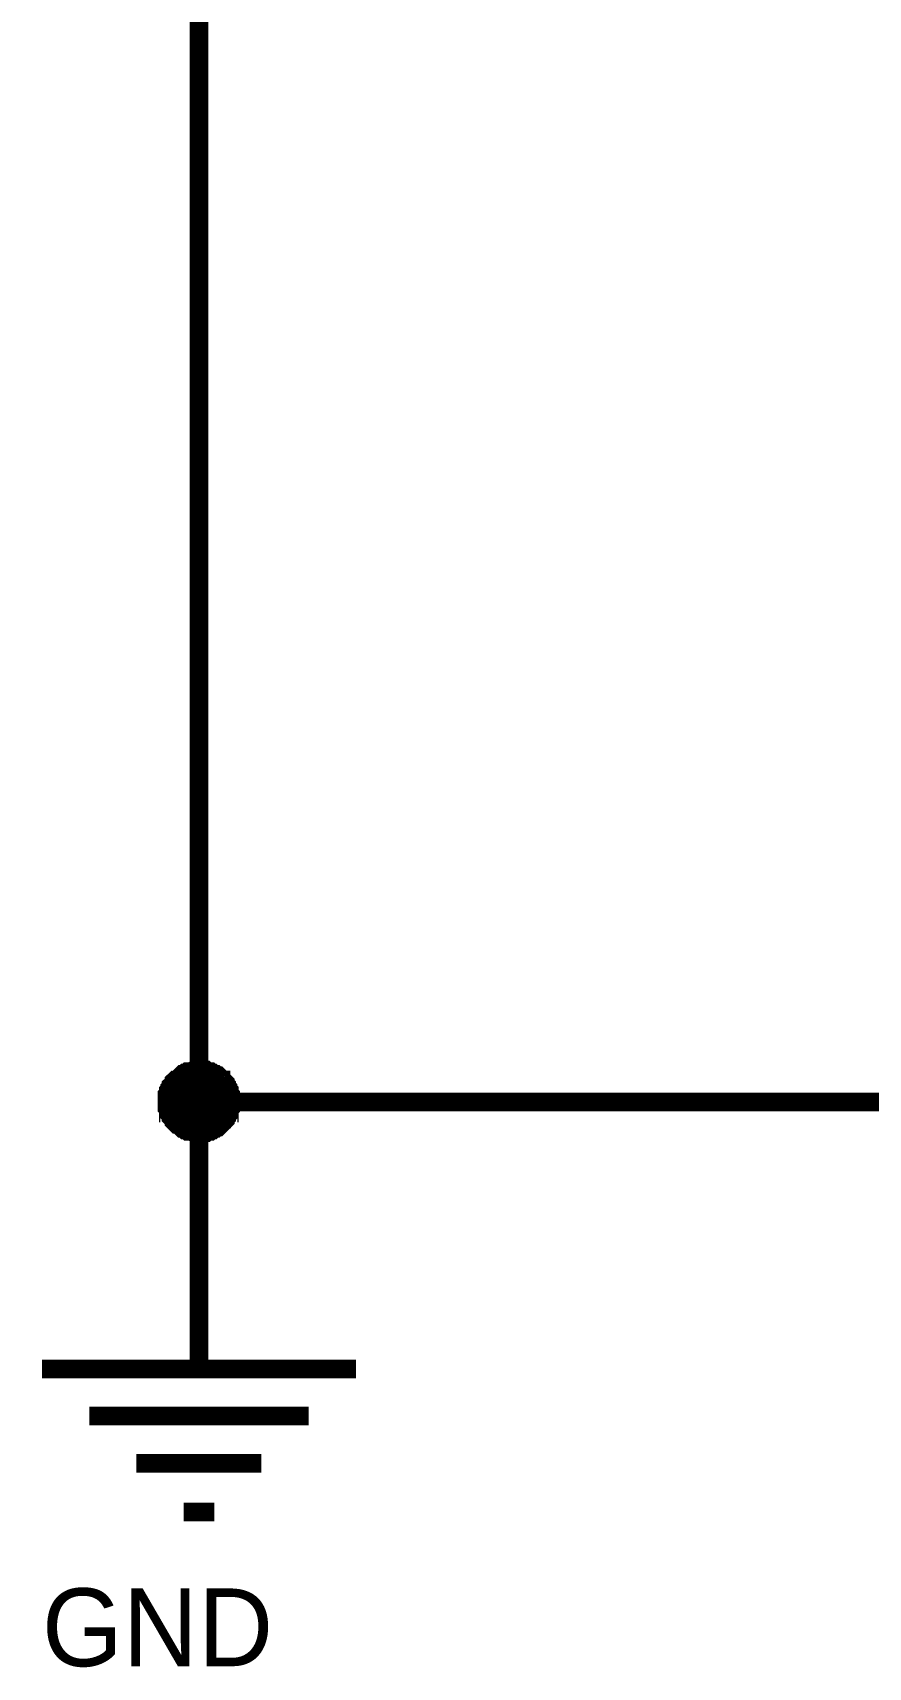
# Model space of a CAD drawing. Header units: millimetres. Extents: x 0 to 800, y 0 to 567.
# Drawn here: x 394.08 to 407.55, y 439.18 to 465.53 of the extents above; entities that cross this region are included whole.
import ezdxf

# ---------------------------------------------------------------- set-up
doc = ezdxf.new("R2010")
doc.units = ezdxf.units.MM
doc.layers.add('Sheet', color=255, linetype='Continuous')

msp = doc.modelspace()

# ---------------------------------------------------------------- linework, layer by layer
at = {"layer": 'Sheet'}
for points, const_width in [([(396.757, 466.074), (396.757, 463.542)], 0.3), ([(396.757, 463.542), (396.757, 448.289), (396.757, 446.519)], 0.3), ([(411.317, 449.498), (411.317, 448.289), (396.757, 448.289)], 0.3), ([(396.242, 448.289), (396.242, 448.311), (396.242, 448.334), (396.242, 448.379), (396.242, 448.401), (396.265, 448.423), (396.265, 448.446), (396.265, 448.468), (396.287, 448.49), (396.287, 448.513), (396.309, 448.535), (396.309, 448.558), (396.332, 448.58), (396.354, 448.602), (396.354, 448.625), (396.377, 448.647), (396.399, 448.647), (396.421, 448.67), (396.444, 448.692), (396.466, 448.714), (396.466, 448.714), (396.489, 448.737), (396.511, 448.737), (396.533, 448.759), (396.556, 448.759), (396.578, 448.782), (396.601, 448.782), (396.623, 448.782), (396.668, 448.804), (396.69, 448.804), (396.713, 448.804), (396.735, 448.804), (396.757, 448.804)], 0.3), ([(396.242, 448.289), (396.242, 448.311), (396.242, 448.334), (396.242, 448.379), (396.242, 448.401), (396.265, 448.423), (396.265, 448.446), (396.265, 448.468), (396.287, 448.49), (396.287, 448.513), (396.309, 448.535), (396.309, 448.558), (396.332, 448.58), (396.354, 448.602), (396.354, 448.625), (396.377, 448.647), (396.399, 448.647), (396.421, 448.67), (396.444, 448.692), (396.466, 448.714), (396.466, 448.714), (396.489, 448.737), (396.511, 448.737), (396.533, 448.759), (396.556, 448.759), (396.578, 448.782), (396.601, 448.782), (396.623, 448.782), (396.668, 448.804), (396.69, 448.804), (396.713, 448.804), (396.735, 448.804), (396.757, 448.804)], 0.3), ([(396.242, 448.289), (396.242, 448.311), (396.242, 448.334), (396.242, 448.379), (396.242, 448.401), (396.265, 448.423), (396.265, 448.446), (396.265, 448.468), (396.287, 448.49), (396.287, 448.513), (396.309, 448.535), (396.309, 448.558), (396.332, 448.58), (396.354, 448.602), (396.354, 448.625), (396.377, 448.647), (396.399, 448.647), (396.421, 448.67), (396.444, 448.692), (396.466, 448.714), (396.466, 448.714), (396.489, 448.737), (396.511, 448.737), (396.533, 448.759), (396.556, 448.759), (396.578, 448.782), (396.601, 448.782), (396.623, 448.782), (396.668, 448.804), (396.69, 448.804), (396.713, 448.804), (396.735, 448.804), (396.757, 448.804)], 0.3), ([(396.242, 448.289), (396.242, 448.311), (396.242, 448.334), (396.242, 448.379), (396.242, 448.401), (396.265, 448.423), (396.265, 448.446), (396.265, 448.468), (396.287, 448.49), (396.287, 448.513), (396.309, 448.535), (396.309, 448.558), (396.332, 448.58), (396.354, 448.602), (396.354, 448.625), (396.377, 448.647), (396.399, 448.647), (396.421, 448.67), (396.444, 448.692), (396.466, 448.714), (396.466, 448.714), (396.489, 448.737), (396.511, 448.737), (396.533, 448.759), (396.556, 448.759), (396.578, 448.782), (396.601, 448.782), (396.623, 448.782), (396.668, 448.804), (396.69, 448.804), (396.713, 448.804), (396.735, 448.804), (396.757, 448.804)], 0.3), ([(396.242, 448.289), (396.242, 448.311), (396.242, 448.334), (396.242, 448.379), (396.242, 448.401), (396.265, 448.423), (396.265, 448.446), (396.265, 448.468), (396.287, 448.49), (396.287, 448.513), (396.309, 448.535), (396.309, 448.558), (396.332, 448.58), (396.354, 448.602), (396.354, 448.625), (396.377, 448.647), (396.399, 448.647), (396.421, 448.67), (396.444, 448.692), (396.466, 448.714), (396.466, 448.714), (396.489, 448.737), (396.511, 448.737), (396.533, 448.759), (396.556, 448.759), (396.578, 448.782), (396.601, 448.782), (396.623, 448.782), (396.668, 448.804), (396.69, 448.804), (396.713, 448.804), (396.735, 448.804), (396.757, 448.804)], 0.0991), ([(396.242, 448.289), (396.242, 448.311), (396.242, 448.334), (396.242, 448.379), (396.242, 448.401), (396.265, 448.423), (396.265, 448.446), (396.265, 448.468), (396.287, 448.49), (396.287, 448.513), (396.309, 448.535), (396.309, 448.558), (396.332, 448.58), (396.354, 448.602), (396.354, 448.625), (396.377, 448.647), (396.399, 448.647), (396.421, 448.67), (396.444, 448.692), (396.466, 448.714), (396.466, 448.714), (396.489, 448.737), (396.511, 448.737), (396.533, 448.759), (396.556, 448.759), (396.578, 448.782), (396.601, 448.782), (396.623, 448.782), (396.668, 448.804), (396.69, 448.804), (396.713, 448.804), (396.735, 448.804), (396.757, 448.804)], 0.0991), ([(396.242, 448.289), (396.242, 448.311), (396.242, 448.334), (396.242, 448.379), (396.242, 448.401), (396.265, 448.423), (396.265, 448.446), (396.265, 448.468), (396.287, 448.49), (396.287, 448.513), (396.309, 448.535), (396.309, 448.558), (396.332, 448.58), (396.354, 448.602), (396.354, 448.625), (396.377, 448.647), (396.399, 448.647), (396.421, 448.67), (396.444, 448.692), (396.466, 448.714), (396.466, 448.714), (396.489, 448.737), (396.511, 448.737), (396.533, 448.759), (396.556, 448.759), (396.578, 448.782), (396.601, 448.782), (396.623, 448.782), (396.668, 448.804), (396.69, 448.804), (396.713, 448.804), (396.735, 448.804), (396.757, 448.804)], 0.0991), ([(396.242, 448.289), (396.242, 448.311), (396.242, 448.334), (396.242, 448.379), (396.242, 448.401), (396.265, 448.423), (396.265, 448.446), (396.265, 448.468), (396.287, 448.49), (396.287, 448.513), (396.309, 448.535), (396.309, 448.558), (396.332, 448.58), (396.354, 448.602), (396.354, 448.625), (396.377, 448.647), (396.399, 448.647), (396.421, 448.67), (396.444, 448.692), (396.466, 448.714), (396.466, 448.714), (396.489, 448.737), (396.511, 448.737), (396.533, 448.759), (396.556, 448.759), (396.578, 448.782), (396.601, 448.782), (396.623, 448.782), (396.668, 448.804), (396.69, 448.804), (396.713, 448.804), (396.735, 448.804), (396.757, 448.804)], 0.0991), ([(396.757, 448.804), (396.757, 448.804)], 0.3), ([(396.757, 448.804), (396.78, 448.804), (396.802, 448.804), (396.847, 448.804), (396.869, 448.804), (396.892, 448.782), (396.914, 448.782), (396.937, 448.782), (396.959, 448.759), (396.981, 448.759), (397.004, 448.737), (397.026, 448.737), (397.049, 448.714), (397.071, 448.714), (397.093, 448.692), (397.116, 448.67), (397.116, 448.647), (397.138, 448.647), (397.161, 448.625), (397.183, 448.602), (397.183, 448.58), (397.205, 448.558), (397.205, 448.535), (397.228, 448.513), (397.228, 448.49), (397.25, 448.468), (397.25, 448.446), (397.25, 448.423), (397.272, 448.401), (397.272, 448.379), (397.272, 448.334), (397.272, 448.311), (397.272, 448.289)], 0.3), ([(396.757, 448.804), (396.757, 448.804)], 0.3), ([(396.757, 448.804), (396.78, 448.804), (396.802, 448.804), (396.847, 448.804), (396.869, 448.804), (396.892, 448.782), (396.914, 448.782), (396.937, 448.782), (396.959, 448.759), (396.981, 448.759), (397.004, 448.737), (397.026, 448.737), (397.049, 448.714), (397.071, 448.714), (397.093, 448.692), (397.116, 448.67), (397.116, 448.647), (397.138, 448.647), (397.161, 448.625), (397.183, 448.602), (397.183, 448.58), (397.205, 448.558), (397.205, 448.535), (397.228, 448.513), (397.228, 448.49), (397.25, 448.468), (397.25, 448.446), (397.25, 448.423), (397.272, 448.401), (397.272, 448.379), (397.272, 448.334), (397.272, 448.311), (397.272, 448.289)], 0.3), ([(396.757, 448.804), (396.757, 448.804)], 0.3), ([(396.757, 448.804), (396.78, 448.804), (396.802, 448.804), (396.847, 448.804), (396.869, 448.804), (396.892, 448.782), (396.914, 448.782), (396.937, 448.782), (396.959, 448.759), (396.981, 448.759), (397.004, 448.737), (397.026, 448.737), (397.049, 448.714), (397.071, 448.714), (397.093, 448.692), (397.116, 448.67), (397.116, 448.647), (397.138, 448.647), (397.161, 448.625), (397.183, 448.602), (397.183, 448.58), (397.205, 448.558), (397.205, 448.535), (397.228, 448.513), (397.228, 448.49), (397.25, 448.468), (397.25, 448.446), (397.25, 448.423), (397.272, 448.401), (397.272, 448.379), (397.272, 448.334), (397.272, 448.311), (397.272, 448.289)], 0.3), ([(396.757, 448.804), (396.757, 448.804)], 0.3), ([(396.757, 448.804), (396.78, 448.804), (396.802, 448.804), (396.847, 448.804), (396.869, 448.804), (396.892, 448.782), (396.914, 448.782), (396.937, 448.782), (396.959, 448.759), (396.981, 448.759), (397.004, 448.737), (397.026, 448.737), (397.049, 448.714), (397.071, 448.714), (397.093, 448.692), (397.116, 448.67), (397.116, 448.647), (397.138, 448.647), (397.161, 448.625), (397.183, 448.602), (397.183, 448.58), (397.205, 448.558), (397.205, 448.535), (397.228, 448.513), (397.228, 448.49), (397.25, 448.468), (397.25, 448.446), (397.25, 448.423), (397.272, 448.401), (397.272, 448.379), (397.272, 448.334), (397.272, 448.311), (397.272, 448.289)], 0.3), ([(396.757, 448.804), (396.757, 448.804)], 0.0991), ([(396.757, 448.804), (396.78, 448.804), (396.802, 448.804), (396.847, 448.804), (396.869, 448.804), (396.892, 448.782), (396.914, 448.782), (396.937, 448.782), (396.959, 448.759), (396.981, 448.759), (397.004, 448.737), (397.026, 448.737), (397.049, 448.714), (397.071, 448.714), (397.093, 448.692), (397.116, 448.67), (397.116, 448.647), (397.138, 448.647), (397.161, 448.625), (397.183, 448.602), (397.183, 448.58), (397.205, 448.558), (397.205, 448.535), (397.228, 448.513), (397.228, 448.49), (397.25, 448.468), (397.25, 448.446), (397.25, 448.423), (397.272, 448.401), (397.272, 448.379), (397.272, 448.334), (397.272, 448.311), (397.272, 448.289)], 0.0991), ([(396.757, 448.804), (396.757, 448.804)], 0.0991), ([(396.757, 448.804), (396.78, 448.804), (396.802, 448.804), (396.847, 448.804), (396.869, 448.804), (396.892, 448.782), (396.914, 448.782), (396.937, 448.782), (396.959, 448.759), (396.981, 448.759), (397.004, 448.737), (397.026, 448.737), (397.049, 448.714), (397.071, 448.714), (397.093, 448.692), (397.116, 448.67), (397.116, 448.647), (397.138, 448.647), (397.161, 448.625), (397.183, 448.602), (397.183, 448.58), (397.205, 448.558), (397.205, 448.535), (397.228, 448.513), (397.228, 448.49), (397.25, 448.468), (397.25, 448.446), (397.25, 448.423), (397.272, 448.401), (397.272, 448.379), (397.272, 448.334), (397.272, 448.311), (397.272, 448.289)], 0.0991), ([(396.757, 448.804), (396.757, 448.804)], 0.0991), ([(396.757, 448.804), (396.78, 448.804), (396.802, 448.804), (396.847, 448.804), (396.869, 448.804), (396.892, 448.782), (396.914, 448.782), (396.937, 448.782), (396.959, 448.759), (396.981, 448.759), (397.004, 448.737), (397.026, 448.737), (397.049, 448.714), (397.071, 448.714), (397.093, 448.692), (397.116, 448.67), (397.116, 448.647), (397.138, 448.647), (397.161, 448.625), (397.183, 448.602), (397.183, 448.58), (397.205, 448.558), (397.205, 448.535), (397.228, 448.513), (397.228, 448.49), (397.25, 448.468), (397.25, 448.446), (397.25, 448.423), (397.272, 448.401), (397.272, 448.379), (397.272, 448.334), (397.272, 448.311), (397.272, 448.289)], 0.0991), ([(396.757, 448.804), (396.757, 448.804)], 0.0991), ([(396.757, 448.804), (396.78, 448.804), (396.802, 448.804), (396.847, 448.804), (396.869, 448.804), (396.892, 448.782), (396.914, 448.782), (396.937, 448.782), (396.959, 448.759), (396.981, 448.759), (397.004, 448.737), (397.026, 448.737), (397.049, 448.714), (397.071, 448.714), (397.093, 448.692), (397.116, 448.67), (397.116, 448.647), (397.138, 448.647), (397.161, 448.625), (397.183, 448.602), (397.183, 448.58), (397.205, 448.558), (397.205, 448.535), (397.228, 448.513), (397.228, 448.49), (397.25, 448.468), (397.25, 448.446), (397.25, 448.423), (397.272, 448.401), (397.272, 448.379), (397.272, 448.334), (397.272, 448.311), (397.272, 448.289)], 0.0991), ([(396.757, 447.796), (396.735, 447.796), (396.713, 447.796), (396.69, 447.796), (396.668, 447.796), (396.623, 447.819), (396.601, 447.819), (396.578, 447.819), (396.556, 447.841), (396.533, 447.841), (396.511, 447.863), (396.489, 447.863), (396.466, 447.886), (396.466, 447.886), (396.444, 447.908), (396.421, 447.931), (396.399, 447.931), (396.377, 447.953), (396.354, 447.975), (396.354, 447.998), (396.332, 448.02), (396.309, 448.043), (396.309, 448.065), (396.287, 448.087), (396.287, 448.11), (396.265, 448.11), (396.265, 448.155), (396.265, 448.177), (396.242, 448.199), (396.242, 448.222), (396.242, 448.244), (396.242, 448.267), (396.242, 448.289)], 0.3), ([(396.242, 448.289), (396.242, 448.289)], 0.3), ([(396.757, 447.796), (396.735, 447.796), (396.713, 447.796), (396.69, 447.796), (396.668, 447.796), (396.623, 447.819), (396.601, 447.819), (396.578, 447.819), (396.556, 447.841), (396.533, 447.841), (396.511, 447.863), (396.489, 447.863), (396.466, 447.886), (396.466, 447.886), (396.444, 447.908), (396.421, 447.931), (396.399, 447.931), (396.377, 447.953), (396.354, 447.975), (396.354, 447.998), (396.332, 448.02), (396.309, 448.043), (396.309, 448.065), (396.287, 448.087), (396.287, 448.11), (396.265, 448.11), (396.265, 448.155), (396.265, 448.177), (396.242, 448.199), (396.242, 448.222), (396.242, 448.244), (396.242, 448.267), (396.242, 448.289)], 0.3), ([(396.242, 448.289), (396.242, 448.289)], 0.3), ([(396.757, 447.796), (396.735, 447.796), (396.713, 447.796), (396.69, 447.796), (396.668, 447.796), (396.623, 447.819), (396.601, 447.819), (396.578, 447.819), (396.556, 447.841), (396.533, 447.841), (396.511, 447.863), (396.489, 447.863), (396.466, 447.886), (396.466, 447.886), (396.444, 447.908), (396.421, 447.931), (396.399, 447.931), (396.377, 447.953), (396.354, 447.975), (396.354, 447.998), (396.332, 448.02), (396.309, 448.043), (396.309, 448.065), (396.287, 448.087), (396.287, 448.11), (396.265, 448.11), (396.265, 448.155), (396.265, 448.177), (396.242, 448.199), (396.242, 448.222), (396.242, 448.244), (396.242, 448.267), (396.242, 448.289)], 0.3), ([(396.242, 448.289), (396.242, 448.289)], 0.3), ([(396.757, 447.796), (396.735, 447.796), (396.713, 447.796), (396.69, 447.796), (396.668, 447.796), (396.623, 447.819), (396.601, 447.819), (396.578, 447.819), (396.556, 447.841), (396.533, 447.841), (396.511, 447.863), (396.489, 447.863), (396.466, 447.886), (396.466, 447.886), (396.444, 447.908), (396.421, 447.931), (396.399, 447.931), (396.377, 447.953), (396.354, 447.975), (396.354, 447.998), (396.332, 448.02), (396.309, 448.043), (396.309, 448.065), (396.287, 448.087), (396.287, 448.11), (396.265, 448.11), (396.265, 448.155), (396.265, 448.177), (396.242, 448.199), (396.242, 448.222), (396.242, 448.244), (396.242, 448.267), (396.242, 448.289)], 0.3), ([(396.242, 448.289), (396.242, 448.289)], 0.3), ([(396.757, 447.796), (396.735, 447.796), (396.713, 447.796), (396.69, 447.796), (396.668, 447.796), (396.623, 447.819), (396.601, 447.819), (396.578, 447.819), (396.556, 447.841), (396.533, 447.841), (396.511, 447.863), (396.489, 447.863), (396.466, 447.886), (396.466, 447.886), (396.444, 447.908), (396.421, 447.931), (396.399, 447.931), (396.377, 447.953), (396.354, 447.975), (396.354, 447.998), (396.332, 448.02), (396.309, 448.043), (396.309, 448.065), (396.287, 448.087), (396.287, 448.11), (396.265, 448.11), (396.265, 448.155), (396.265, 448.177), (396.242, 448.199), (396.242, 448.222), (396.242, 448.244), (396.242, 448.267), (396.242, 448.289)], 0.0991), ([(396.242, 448.289), (396.242, 448.289)], 0.0991), ([(396.757, 447.796), (396.735, 447.796), (396.713, 447.796), (396.69, 447.796), (396.668, 447.796), (396.623, 447.819), (396.601, 447.819), (396.578, 447.819), (396.556, 447.841), (396.533, 447.841), (396.511, 447.863), (396.489, 447.863), (396.466, 447.886), (396.466, 447.886), (396.444, 447.908), (396.421, 447.931), (396.399, 447.931), (396.377, 447.953), (396.354, 447.975), (396.354, 447.998), (396.332, 448.02), (396.309, 448.043), (396.309, 448.065), (396.287, 448.087), (396.287, 448.11), (396.265, 448.11), (396.265, 448.155), (396.265, 448.177), (396.242, 448.199), (396.242, 448.222), (396.242, 448.244), (396.242, 448.267), (396.242, 448.289)], 0.0991), ([(396.242, 448.289), (396.242, 448.289)], 0.0991), ([(396.757, 447.796), (396.735, 447.796), (396.713, 447.796), (396.69, 447.796), (396.668, 447.796), (396.623, 447.819), (396.601, 447.819), (396.578, 447.819), (396.556, 447.841), (396.533, 447.841), (396.511, 447.863), (396.489, 447.863), (396.466, 447.886), (396.466, 447.886), (396.444, 447.908), (396.421, 447.931), (396.399, 447.931), (396.377, 447.953), (396.354, 447.975), (396.354, 447.998), (396.332, 448.02), (396.309, 448.043), (396.309, 448.065), (396.287, 448.087), (396.287, 448.11), (396.265, 448.11), (396.265, 448.155), (396.265, 448.177), (396.242, 448.199), (396.242, 448.222), (396.242, 448.244), (396.242, 448.267), (396.242, 448.289)], 0.0991), ([(396.242, 448.289), (396.242, 448.289)], 0.0991), ([(396.757, 447.796), (396.735, 447.796), (396.713, 447.796), (396.69, 447.796), (396.668, 447.796), (396.623, 447.819), (396.601, 447.819), (396.578, 447.819), (396.556, 447.841), (396.533, 447.841), (396.511, 447.863), (396.489, 447.863), (396.466, 447.886), (396.466, 447.886), (396.444, 447.908), (396.421, 447.931), (396.399, 447.931), (396.377, 447.953), (396.354, 447.975), (396.354, 447.998), (396.332, 448.02), (396.309, 448.043), (396.309, 448.065), (396.287, 448.087), (396.287, 448.11), (396.265, 448.11), (396.265, 448.155), (396.265, 448.177), (396.242, 448.199), (396.242, 448.222), (396.242, 448.244), (396.242, 448.267), (396.242, 448.289)], 0.0991), ([(396.242, 448.289), (396.242, 448.289)], 0.0991), ([(397.272, 448.289), (397.272, 448.267), (397.272, 448.244), (397.272, 448.222), (397.272, 448.199), (397.25, 448.177), (397.25, 448.155), (397.25, 448.11), (397.228, 448.11), (397.228, 448.087), (397.205, 448.065), (397.205, 448.043), (397.183, 448.02), (397.183, 447.998), (397.161, 447.975), (397.138, 447.953), (397.116, 447.931), (397.116, 447.931), (397.093, 447.908), (397.071, 447.886), (397.049, 447.886), (397.026, 447.863), (397.004, 447.863), (396.981, 447.841), (396.959, 447.841), (396.937, 447.819), (396.914, 447.819), (396.892, 447.819), (396.869, 447.796), (396.847, 447.796), (396.802, 447.796), (396.78, 447.796), (396.757, 447.796)], 0.3), ([(397.272, 448.289), (397.272, 448.267), (397.272, 448.244), (397.272, 448.222), (397.272, 448.199), (397.25, 448.177), (397.25, 448.155), (397.25, 448.11), (397.228, 448.11), (397.228, 448.087), (397.205, 448.065), (397.205, 448.043), (397.183, 448.02), (397.183, 447.998), (397.161, 447.975), (397.138, 447.953), (397.116, 447.931), (397.116, 447.931), (397.093, 447.908), (397.071, 447.886), (397.049, 447.886), (397.026, 447.863), (397.004, 447.863), (396.981, 447.841), (396.959, 447.841), (396.937, 447.819), (396.914, 447.819), (396.892, 447.819), (396.869, 447.796), (396.847, 447.796), (396.802, 447.796), (396.78, 447.796), (396.757, 447.796)], 0.3), ([(397.272, 448.289), (397.272, 448.267), (397.272, 448.244), (397.272, 448.222), (397.272, 448.199), (397.25, 448.177), (397.25, 448.155), (397.25, 448.11), (397.228, 448.11), (397.228, 448.087), (397.205, 448.065), (397.205, 448.043), (397.183, 448.02), (397.183, 447.998), (397.161, 447.975), (397.138, 447.953), (397.116, 447.931), (397.116, 447.931), (397.093, 447.908), (397.071, 447.886), (397.049, 447.886), (397.026, 447.863), (397.004, 447.863), (396.981, 447.841), (396.959, 447.841), (396.937, 447.819), (396.914, 447.819), (396.892, 447.819), (396.869, 447.796), (396.847, 447.796), (396.802, 447.796), (396.78, 447.796), (396.757, 447.796)], 0.3), ([(397.272, 448.289), (397.272, 448.267), (397.272, 448.244), (397.272, 448.222), (397.272, 448.199), (397.25, 448.177), (397.25, 448.155), (397.25, 448.11), (397.228, 448.11), (397.228, 448.087), (397.205, 448.065), (397.205, 448.043), (397.183, 448.02), (397.183, 447.998), (397.161, 447.975), (397.138, 447.953), (397.116, 447.931), (397.116, 447.931), (397.093, 447.908), (397.071, 447.886), (397.049, 447.886), (397.026, 447.863), (397.004, 447.863), (396.981, 447.841), (396.959, 447.841), (396.937, 447.819), (396.914, 447.819), (396.892, 447.819), (396.869, 447.796), (396.847, 447.796), (396.802, 447.796), (396.78, 447.796), (396.757, 447.796)], 0.3), ([(397.272, 448.289), (397.272, 448.267), (397.272, 448.244), (397.272, 448.222), (397.272, 448.199), (397.25, 448.177), (397.25, 448.155), (397.25, 448.11), (397.228, 448.11), (397.228, 448.087), (397.205, 448.065), (397.205, 448.043), (397.183, 448.02), (397.183, 447.998), (397.161, 447.975), (397.138, 447.953), (397.116, 447.931), (397.116, 447.931), (397.093, 447.908), (397.071, 447.886), (397.049, 447.886), (397.026, 447.863), (397.004, 447.863), (396.981, 447.841), (396.959, 447.841), (396.937, 447.819), (396.914, 447.819), (396.892, 447.819), (396.869, 447.796), (396.847, 447.796), (396.802, 447.796), (396.78, 447.796), (396.757, 447.796)], 0.0991), ([(397.272, 448.289), (397.272, 448.267), (397.272, 448.244), (397.272, 448.222), (397.272, 448.199), (397.25, 448.177), (397.25, 448.155), (397.25, 448.11), (397.228, 448.11), (397.228, 448.087), (397.205, 448.065), (397.205, 448.043), (397.183, 448.02), (397.183, 447.998), (397.161, 447.975), (397.138, 447.953), (397.116, 447.931), (397.116, 447.931), (397.093, 447.908), (397.071, 447.886), (397.049, 447.886), (397.026, 447.863), (397.004, 447.863), (396.981, 447.841), (396.959, 447.841), (396.937, 447.819), (396.914, 447.819), (396.892, 447.819), (396.869, 447.796), (396.847, 447.796), (396.802, 447.796), (396.78, 447.796), (396.757, 447.796)], 0.0991), ([(397.272, 448.289), (397.272, 448.267), (397.272, 448.244), (397.272, 448.222), (397.272, 448.199), (397.25, 448.177), (397.25, 448.155), (397.25, 448.11), (397.228, 448.11), (397.228, 448.087), (397.205, 448.065), (397.205, 448.043), (397.183, 448.02), (397.183, 447.998), (397.161, 447.975), (397.138, 447.953), (397.116, 447.931), (397.116, 447.931), (397.093, 447.908), (397.071, 447.886), (397.049, 447.886), (397.026, 447.863), (397.004, 447.863), (396.981, 447.841), (396.959, 447.841), (396.937, 447.819), (396.914, 447.819), (396.892, 447.819), (396.869, 447.796), (396.847, 447.796), (396.802, 447.796), (396.78, 447.796), (396.757, 447.796)], 0.0991), ([(397.272, 448.289), (397.272, 448.267), (397.272, 448.244), (397.272, 448.222), (397.272, 448.199), (397.25, 448.177), (397.25, 448.155), (397.25, 448.11), (397.228, 448.11), (397.228, 448.087), (397.205, 448.065), (397.205, 448.043), (397.183, 448.02), (397.183, 447.998), (397.161, 447.975), (397.138, 447.953), (397.116, 447.931), (397.116, 447.931), (397.093, 447.908), (397.071, 447.886), (397.049, 447.886), (397.026, 447.863), (397.004, 447.863), (396.981, 447.841), (396.959, 447.841), (396.937, 447.819), (396.914, 447.819), (396.892, 447.819), (396.869, 447.796), (396.847, 447.796), (396.802, 447.796), (396.78, 447.796), (396.757, 447.796)], 0.0991), ([(397.272, 448.289), (397.272, 448.289), (397.272, 448.289), (397.272, 448.289), (397.272, 448.289), (397.272, 448.289), (397.272, 448.289), (397.272, 448.289), (397.272, 448.289), (397.272, 448.289), (397.272, 448.289), (397.272, 448.289), (397.272, 448.289), (397.272, 448.289), (397.272, 448.289), (397.272, 448.289), (397.272, 448.289), (397.272, 448.289), (397.272, 448.289), (397.272, 448.289), (397.272, 448.289), (397.272, 448.289), (397.272, 448.289), (397.272, 448.289), (397.272, 448.289), (397.272, 448.289), (397.272, 448.289), (397.272, 448.289), (397.272, 448.289), (397.272, 448.289), (397.272, 448.289), (397.272, 448.289), (397.272, 448.289)], 0.3), ([(397.272, 448.289), (397.272, 448.289)], 0.3), ([(397.272, 448.289), (397.272, 448.289), (397.272, 448.289), (397.272, 448.289), (397.272, 448.289), (397.272, 448.289), (397.272, 448.289), (397.272, 448.289), (397.272, 448.289), (397.272, 448.289), (397.272, 448.289), (397.272, 448.289), (397.272, 448.289), (397.272, 448.289), (397.272, 448.289), (397.272, 448.289), (397.272, 448.289), (397.272, 448.289), (397.272, 448.289), (397.272, 448.289), (397.272, 448.289), (397.272, 448.289), (397.272, 448.289), (397.272, 448.289), (397.272, 448.289), (397.272, 448.289), (397.272, 448.289), (397.272, 448.289), (397.272, 448.289), (397.272, 448.289), (397.272, 448.289), (397.272, 448.289), (397.272, 448.289)], 0.3), ([(397.272, 448.289), (397.272, 448.289)], 0.3), ([(397.272, 448.289), (397.272, 448.289), (397.272, 448.289), (397.272, 448.289), (397.272, 448.289), (397.272, 448.289), (397.272, 448.289), (397.272, 448.289), (397.272, 448.289), (397.272, 448.289), (397.272, 448.289), (397.272, 448.289), (397.272, 448.289), (397.272, 448.289), (397.272, 448.289), (397.272, 448.289), (397.272, 448.289), (397.272, 448.289), (397.272, 448.289), (397.272, 448.289), (397.272, 448.289), (397.272, 448.289), (397.272, 448.289), (397.272, 448.289), (397.272, 448.289), (397.272, 448.289), (397.272, 448.289), (397.272, 448.289), (397.272, 448.289), (397.272, 448.289), (397.272, 448.289), (397.272, 448.289), (397.272, 448.289)], 0.3), ([(397.272, 448.289), (397.272, 448.289)], 0.3), ([(397.272, 448.289), (397.272, 448.289), (397.272, 448.289), (397.272, 448.289), (397.272, 448.289), (397.272, 448.289), (397.272, 448.289), (397.272, 448.289), (397.272, 448.289), (397.272, 448.289), (397.272, 448.289), (397.272, 448.289), (397.272, 448.289), (397.272, 448.289), (397.272, 448.289), (397.272, 448.289), (397.272, 448.289), (397.272, 448.289), (397.272, 448.289), (397.272, 448.289), (397.272, 448.289), (397.272, 448.289), (397.272, 448.289), (397.272, 448.289), (397.272, 448.289), (397.272, 448.289), (397.272, 448.289), (397.272, 448.289), (397.272, 448.289), (397.272, 448.289), (397.272, 448.289), (397.272, 448.289), (397.272, 448.289)], 0.3), ([(397.272, 448.289), (397.272, 448.289)], 0.3), ([(397.272, 448.289), (397.272, 448.289), (397.272, 448.289), (397.272, 448.289), (397.272, 448.289), (397.272, 448.289), (397.272, 448.289), (397.272, 448.289), (397.272, 448.289), (397.272, 448.289), (397.272, 448.289), (397.272, 448.289), (397.272, 448.289), (397.272, 448.289), (397.272, 448.289), (397.272, 448.289), (397.272, 448.289), (397.272, 448.289), (397.272, 448.289), (397.272, 448.289), (397.272, 448.289), (397.272, 448.289), (397.272, 448.289), (397.272, 448.289), (397.272, 448.289), (397.272, 448.289), (397.272, 448.289), (397.272, 448.289), (397.272, 448.289), (397.272, 448.289), (397.272, 448.289), (397.272, 448.289), (397.272, 448.289)], 0.0991), ([(397.272, 448.289), (397.272, 448.289)], 0.0991), ([(397.272, 448.289), (397.272, 448.289), (397.272, 448.289), (397.272, 448.289), (397.272, 448.289), (397.272, 448.289), (397.272, 448.289), (397.272, 448.289), (397.272, 448.289), (397.272, 448.289), (397.272, 448.289), (397.272, 448.289), (397.272, 448.289), (397.272, 448.289), (397.272, 448.289), (397.272, 448.289), (397.272, 448.289), (397.272, 448.289), (397.272, 448.289), (397.272, 448.289), (397.272, 448.289), (397.272, 448.289), (397.272, 448.289), (397.272, 448.289), (397.272, 448.289), (397.272, 448.289), (397.272, 448.289), (397.272, 448.289), (397.272, 448.289), (397.272, 448.289), (397.272, 448.289), (397.272, 448.289), (397.272, 448.289)], 0.0991), ([(397.272, 448.289), (397.272, 448.289)], 0.0991), ([(397.272, 448.289), (397.272, 448.289), (397.272, 448.289), (397.272, 448.289), (397.272, 448.289), (397.272, 448.289), (397.272, 448.289), (397.272, 448.289), (397.272, 448.289), (397.272, 448.289), (397.272, 448.289), (397.272, 448.289), (397.272, 448.289), (397.272, 448.289), (397.272, 448.289), (397.272, 448.289), (397.272, 448.289), (397.272, 448.289), (397.272, 448.289), (397.272, 448.289), (397.272, 448.289), (397.272, 448.289), (397.272, 448.289), (397.272, 448.289), (397.272, 448.289), (397.272, 448.289), (397.272, 448.289), (397.272, 448.289), (397.272, 448.289), (397.272, 448.289), (397.272, 448.289), (397.272, 448.289), (397.272, 448.289)], 0.0991), ([(397.272, 448.289), (397.272, 448.289)], 0.0991), ([(397.272, 448.289), (397.272, 448.289), (397.272, 448.289), (397.272, 448.289), (397.272, 448.289), (397.272, 448.289), (397.272, 448.289), (397.272, 448.289), (397.272, 448.289), (397.272, 448.289), (397.272, 448.289), (397.272, 448.289), (397.272, 448.289), (397.272, 448.289), (397.272, 448.289), (397.272, 448.289), (397.272, 448.289), (397.272, 448.289), (397.272, 448.289), (397.272, 448.289), (397.272, 448.289), (397.272, 448.289), (397.272, 448.289), (397.272, 448.289), (397.272, 448.289), (397.272, 448.289), (397.272, 448.289), (397.272, 448.289), (397.272, 448.289), (397.272, 448.289), (397.272, 448.289), (397.272, 448.289), (397.272, 448.289)], 0.0991), ([(397.272, 448.289), (397.272, 448.289)], 0.0991), ([(396.757, 446.519), (396.757, 443.988)], 0.3), ([(394.226, 443.988), (399.288, 443.988)], 0.3), ([(394.988, 443.227), (398.527, 443.227)], 0.3), ([(395.749, 442.465), (397.765, 442.465)], 0.3), ([(396.511, 441.681), (397.004, 441.681)], 0.3)]:
    msp.add_lwpolyline(points, dxfattribs=dict(at, const_width=const_width))
at = {"layer": 'Sheet', "const_width": 0.508}
msp.add_lwpolyline([(396.494, 448.31, 1), (397.002, 448.31, 1)], format="xyb", close=True, dxfattribs=at)

# ---------------------------------------------------------------- texts
at = {"layer": 'Sheet'}
msp.add_text('GND', height=1.2543, dxfattribs=at).set_placement((394.226, 439.195))

doc.saveas('drawing.dxf')
